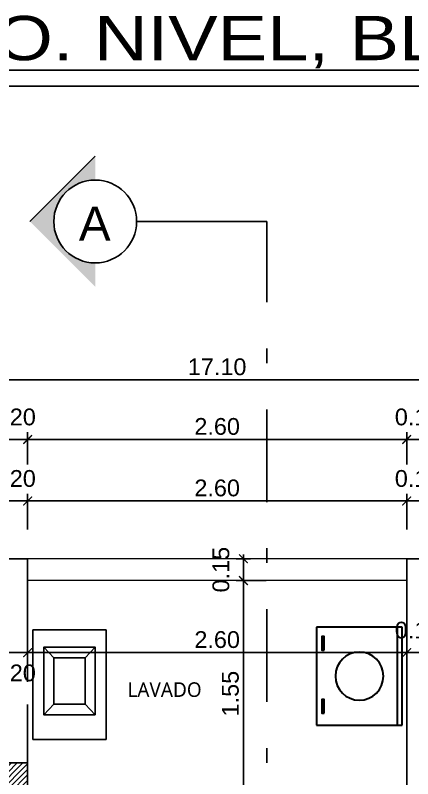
# Model space of a CAD drawing. Header units: feet. Extents: x -417 to 46, y -646 to -218.
# Drawn here: x -70.57 to -67.85, y -300.57 to -295.33 of the extents above; entities that cross this region are included whole.
import ezdxf

# ---------------------------------------------------------------- set-up
doc = ezdxf.new("R2010")
doc.units = ezdxf.units.FT
doc.header["$MEASUREMENT"] = 0
doc.linetypes.add('DASHDOT', pattern=[25.4, 12.7, -6.35, 0, -6.35])
for name, color, linetype, lineweight in [('A-GENM', 8, 'Continuous', 9), ('A-WALL', 4, 'Continuous', 25), ('DIM-COTAS', 1, 'Continuous', 5), ('FURN', 2, 'Continuous', 30), ('Piso', 8, 'Continuous', 9), ('TXT', 2, 'Continuous', 9)]:
    doc.layers.add(name, color=color, linetype=linetype, lineweight=lineweight)
for name, color, linetype in [('COCINA', 2, 'Continuous'), ('columna', 9, 'Continuous'), ('DIM', 10, 'Continuous'), ('GRDUTIY', 5, 'Continuous'), ('textos', 7, 'Continuous'), ('TEXXT', 8, 'Continuous')]:
    doc.layers.add(name, color=color, linetype=linetype)
doc.styles.add('ads', font='trebuc.ttf', dxfattribs={"height": 0.14})
doc.styles.add('DAMIAN', font='arial.ttf', dxfattribs={"height": 0.12})
doc.styles.get("Standard").update_dxf_attribs({"font": 'arial.ttf', "height": 0.115})
doc.dimstyles.new('KEILY', dxfattribs={"dimtxt": 0.115, "dimasz": 0.06, "dimexe": 0.05, "dimexo": 0.2, "dimgap": 0.03, "dimtad": 1, "dimzin": 1, "dimdsep": 46, "dimtxsty": 'Standard', "dimblk": 'ARCHTICK', "dimcen": 2.5, "dimdle": 0.03, "dimclrd": 256, "dimclre": 256, "dimclrt": 7, "dimadec": 0, "dimazin": 0, "dimtfac": 1, "dimtmove": 2, "dimatfit": 3, "dimfxl": 0.2, "dimfxlon": 1, "dimtolj": 1, "dimtzin": 1, "dimarcsym": 0})

# ---------------------------------------------------------------- blocks, each defined once
blk = doc.blocks.new('A$C01EB0BB3')
at = {"layer": 'FURN'}
for p, q in [((0, 0, 224.5603), (0, 0.6096, 224.5603)), ((0, 0.6096, 224.5603), (0.5334, 0.6096, 224.5603)), ((0.5034, 0.6096, 224.5603), (0.5034, 0, 224.5603)), ((0.5334, 0.6096, 224.5603), (0.5334, 0, 224.5603)), ((0.5334, 0, 224.5603), (0, 0, 224.5603))]:
    blk.add_line(p, q, dxfattribs=at)
at = {"layer": 'FURN', "ltscale": 0.02, "elevation": 224.5603}
for points in [[(0.047, 0.5357), (0.047, 0.4496), (0.0315, 0.4496), (0.0315, 0.5357)], [(0.047, 0.1432), (0.047, 0.0572), (0.0315, 0.0572), (0.0315, 0.1432)]]:
    blk.add_lwpolyline(points, close=True, dxfattribs=at)
at = {"layer": 'FURN', "ltscale": 0.02}
blk.add_circle((0.2667, 0.3048, 224.5603), 0.15, dxfattribs=at)
blk = doc.blocks.new('_ArchTick')
at = {"layer": 'DIM-COTAS', "color": 0, "const_width": 0.15}
blk.add_lwpolyline([(-0.5, -0.5), (0.5, 0.5)], dxfattribs=at)
blk = doc.blocks.new('*D1073')
at = {"layer": 'Defpoints', "color": 0, "transparency": 16777216}
for p in [(-70.4883, -298.6612), (-70.6883, -299.057), (-70.4883, -299.057)]:
    blk.add_point(p, dxfattribs=at)
at = {"layer": 'DIM', "lineweight": -2, "transparency": 16777216}
for p, q in [((-70.6883, -298.857), (-70.6883, -298.6112)), ((-70.4883, -298.857), (-70.4883, -298.6112)), ((-70.7183, -298.6612), (-70.4583, -298.6612))]:
    blk.add_line(p, q, dxfattribs=at)
at = {"layer": 'DIM', "lineweight": -2, "transparency": 16777216, "xscale": 0.06, "yscale": 0.06, "zscale": 0.06, "rotation": 180}
blk.add_blockref('_ArchTick', (-70.6883, -298.6612), dxfattribs=at)
at = {"layer": 'DIM', "lineweight": -2, "transparency": 16777216, "xscale": 0.06, "yscale": 0.06, "zscale": 0.06}
blk.add_blockref('_ArchTick', (-70.4883, -298.6612), dxfattribs=at)
at = {"layer": 'DIM', "color": 7, "transparency": 16777216, "insert": (-70.5883, -298.5075), "char_height": 0.115, "attachment_point": 5}
blk.add_mtext('\\A1;0.20', dxfattribs=at)
blk = doc.blocks.new('*D1074')
at = {"layer": 'Defpoints', "color": 0, "transparency": 16777216}
for p in [(-67.8883, -298.6612), (-70.4883, -299.057), (-67.8883, -299.057)]:
    blk.add_point(p, dxfattribs=at)
at = {"layer": 'DIM', "lineweight": -2, "transparency": 16777216}
for p, q in [((-70.4883, -298.857), (-70.4883, -298.6112)), ((-67.8883, -298.857), (-67.8883, -298.6112)), ((-70.5183, -298.6612), (-67.8583, -298.6612))]:
    blk.add_line(p, q, dxfattribs=at)
at = {"layer": 'DIM', "lineweight": -2, "transparency": 16777216, "xscale": 0.06, "yscale": 0.06, "zscale": 0.06, "rotation": 180}
blk.add_blockref('_ArchTick', (-70.4883, -298.6612), dxfattribs=at)
at = {"layer": 'DIM', "lineweight": -2, "transparency": 16777216, "xscale": 0.06, "yscale": 0.06, "zscale": 0.06}
blk.add_blockref('_ArchTick', (-67.8883, -298.6612), dxfattribs=at)
at = {"layer": 'DIM', "color": 7, "transparency": 16777216, "insert": (-69.1883, -298.5725), "char_height": 0.115, "attachment_point": 5}
blk.add_mtext('\\A1;2.60', dxfattribs=at)
blk = doc.blocks.new('*D1075')
at = {"layer": 'Defpoints', "color": 0, "transparency": 16777216}
for p in [(-67.7383, -298.6612), (-67.8883, -299.057), (-67.7383, -299.257)]:
    blk.add_point(p, dxfattribs=at)
at = {"layer": 'DIM', "lineweight": -2, "transparency": 16777216}
for p, q in [((-67.8883, -298.857), (-67.8883, -298.6112)), ((-67.7383, -298.8612), (-67.7383, -298.6112)), ((-67.9183, -298.6612), (-67.7083, -298.6612))]:
    blk.add_line(p, q, dxfattribs=at)
at = {"layer": 'DIM', "lineweight": -2, "transparency": 16777216, "xscale": 0.06, "yscale": 0.06, "zscale": 0.06, "rotation": 180}
blk.add_blockref('_ArchTick', (-67.8883, -298.6612), dxfattribs=at)
at = {"layer": 'DIM', "lineweight": -2, "transparency": 16777216, "xscale": 0.06, "yscale": 0.06, "zscale": 0.06}
blk.add_blockref('_ArchTick', (-67.7383, -298.6612), dxfattribs=at)
at = {"layer": 'DIM', "color": 7, "transparency": 16777216, "insert": (-67.8133, -298.5075), "char_height": 0.115, "attachment_point": 5}
blk.add_mtext('\\A1;0.15', dxfattribs=at)
blk = doc.blocks.new('*D845')
at = {"layer": 'Defpoints', "color": 0, "transparency": 16777216}
for p in [(-70.4883, -298.2395), (-70.6883, -298.6112), (-70.4883, -298.6112)]:
    blk.add_point(p, dxfattribs=at)
at = {"layer": 'DIM', "lineweight": -2, "transparency": 16777216}
for p, q in [((-70.6883, -298.4112), (-70.6883, -298.1895)), ((-70.4883, -298.4112), (-70.4883, -298.1895)), ((-70.7183, -298.2395), (-70.4583, -298.2395))]:
    blk.add_line(p, q, dxfattribs=at)
at = {"layer": 'DIM', "lineweight": -2, "transparency": 16777216, "xscale": 0.06, "yscale": 0.06, "zscale": 0.06, "rotation": 180}
blk.add_blockref('_ArchTick', (-70.6883, -298.2395), dxfattribs=at)
at = {"layer": 'DIM', "lineweight": -2, "transparency": 16777216, "xscale": 0.06, "yscale": 0.06, "zscale": 0.06}
blk.add_blockref('_ArchTick', (-70.4883, -298.2395), dxfattribs=at)
at = {"layer": 'DIM', "color": 7, "transparency": 16777216, "insert": (-70.5883, -298.0858), "char_height": 0.115, "attachment_point": 5}
blk.add_mtext('\\A1;0.20', dxfattribs=at)
blk = doc.blocks.new('*D846')
at = {"layer": 'Defpoints', "color": 0, "transparency": 16777216}
for p in [(-67.8883, -298.2395), (-70.4883, -298.6112), (-67.8883, -298.6112)]:
    blk.add_point(p, dxfattribs=at)
at = {"layer": 'DIM', "lineweight": -2, "transparency": 16777216}
for p, q in [((-70.4883, -298.4112), (-70.4883, -298.1895)), ((-67.8883, -298.4112), (-67.8883, -298.1895)), ((-70.5183, -298.2395), (-67.8583, -298.2395))]:
    blk.add_line(p, q, dxfattribs=at)
at = {"layer": 'DIM', "lineweight": -2, "transparency": 16777216, "xscale": 0.06, "yscale": 0.06, "zscale": 0.06, "rotation": 180}
blk.add_blockref('_ArchTick', (-70.4883, -298.2395), dxfattribs=at)
at = {"layer": 'DIM', "lineweight": -2, "transparency": 16777216, "xscale": 0.06, "yscale": 0.06, "zscale": 0.06}
blk.add_blockref('_ArchTick', (-67.8883, -298.2395), dxfattribs=at)
at = {"layer": 'DIM', "color": 7, "transparency": 16777216, "insert": (-69.1883, -298.1508), "char_height": 0.115, "attachment_point": 5}
blk.add_mtext('\\A1;2.60', dxfattribs=at)
blk = doc.blocks.new('*D847')
at = {"layer": 'Defpoints', "color": 0, "transparency": 16777216}
for p in [(-67.7383, -298.2395), (-67.8883, -298.6112), (-67.7383, -298.6112)]:
    blk.add_point(p, dxfattribs=at)
at = {"layer": 'DIM', "lineweight": -2, "transparency": 16777216}
for p, q in [((-67.8883, -298.4112), (-67.8883, -298.1895)), ((-67.7383, -298.4112), (-67.7383, -298.1895)), ((-67.9183, -298.2395), (-67.7083, -298.2395))]:
    blk.add_line(p, q, dxfattribs=at)
at = {"layer": 'DIM', "lineweight": -2, "transparency": 16777216, "xscale": 0.06, "yscale": 0.06, "zscale": 0.06, "rotation": 180}
blk.add_blockref('_ArchTick', (-67.8883, -298.2395), dxfattribs=at)
at = {"layer": 'DIM', "lineweight": -2, "transparency": 16777216, "xscale": 0.06, "yscale": 0.06, "zscale": 0.06}
blk.add_blockref('_ArchTick', (-67.7383, -298.2395), dxfattribs=at)
at = {"layer": 'DIM', "color": 7, "transparency": 16777216, "insert": (-67.8133, -298.0858), "char_height": 0.115, "attachment_point": 5}
blk.add_mtext('\\A1;0.15', dxfattribs=at)
blk = doc.blocks.new('*D853')
at = {"layer": 'Defpoints', "color": 0, "transparency": 16777216}
for p in [(-60.6383, -297.8306), (-77.7383, -298.1895), (-60.6383, -298.1895)]:
    blk.add_point(p, dxfattribs=at)
at = {"layer": 'DIM', "lineweight": -2, "transparency": 16777216}
for p, q in [((-77.7683, -297.8306), (-60.6083, -297.8306)), ((-77.7383, -297.9895), (-77.7383, -297.7806)), ((-60.6383, -297.9895), (-60.6383, -297.7806))]:
    blk.add_line(p, q, dxfattribs=at)
at = {"layer": 'DIM', "lineweight": -2, "transparency": 16777216, "xscale": 0.06, "yscale": 0.06, "zscale": 0.06, "rotation": 180}
blk.add_blockref('_ArchTick', (-77.7383, -297.8306), dxfattribs=at)
at = {"layer": 'DIM', "lineweight": -2, "transparency": 16777216, "xscale": 0.06, "yscale": 0.06, "zscale": 0.06}
blk.add_blockref('_ArchTick', (-60.6383, -297.8306), dxfattribs=at)
at = {"layer": 'DIM', "color": 7, "transparency": 16777216, "insert": (-69.1883, -297.7419), "char_height": 0.115, "attachment_point": 5}
blk.add_mtext('\\A1;17.10', dxfattribs=at)
blk = doc.blocks.new('*D958')
at = {"layer": 'Defpoints', "color": 0, "transparency": 16777216}
for p in [(-70.4883, -299.7009), (-70.6883, -300.457), (-70.4883, -300.4931)]:
    blk.add_point(p, dxfattribs=at)
at = {"layer": 'DIM', "lineweight": -2, "transparency": 16777216}
for p, q in [((-70.6883, -299.9009), (-70.6883, -299.6509)), ((-70.4883, -299.9009), (-70.4883, -299.6509)), ((-70.7183, -299.7009), (-70.4583, -299.7009))]:
    blk.add_line(p, q, dxfattribs=at)
at = {"layer": 'DIM', "lineweight": -2, "transparency": 16777216, "xscale": 0.06, "yscale": 0.06, "zscale": 0.06, "rotation": 180}
blk.add_blockref('_ArchTick', (-70.6883, -299.7009), dxfattribs=at)
at = {"layer": 'DIM', "lineweight": -2, "transparency": 16777216, "xscale": 0.06, "yscale": 0.06, "zscale": 0.06}
blk.add_blockref('_ArchTick', (-70.4883, -299.7009), dxfattribs=at)
at = {"layer": 'DIM', "color": 7, "transparency": 16777216, "insert": (-70.5883, -299.8406), "char_height": 0.115, "attachment_point": 5}
blk.add_mtext('\\A1;0.20', dxfattribs=at)
blk = doc.blocks.new('*D940')
at = {"layer": 'Defpoints', "color": 0, "transparency": 16777216}
for p in [(-67.8883, -299.7009), (-67.8883, -300.4308), (-70.4883, -300.4931)]:
    blk.add_point(p, dxfattribs=at)
at = {"layer": 'DIM', "lineweight": -2, "transparency": 16777216}
for p, q in [((-70.4883, -299.9009), (-70.4883, -299.6509)), ((-67.8883, -299.9009), (-67.8883, -299.6509)), ((-70.5183, -299.7009), (-67.8583, -299.7009))]:
    blk.add_line(p, q, dxfattribs=at)
at = {"layer": 'DIM', "lineweight": -2, "transparency": 16777216, "xscale": 0.06, "yscale": 0.06, "zscale": 0.06, "rotation": 180}
blk.add_blockref('_ArchTick', (-70.4883, -299.7009), dxfattribs=at)
at = {"layer": 'DIM', "lineweight": -2, "transparency": 16777216, "xscale": 0.06, "yscale": 0.06, "zscale": 0.06}
blk.add_blockref('_ArchTick', (-67.8883, -299.7009), dxfattribs=at)
at = {"layer": 'DIM', "color": 7, "transparency": 16777216, "insert": (-69.1883, -299.6122), "char_height": 0.115, "attachment_point": 5}
blk.add_mtext('\\A1;2.60', dxfattribs=at)
blk = doc.blocks.new('*D941')
at = {"layer": 'Defpoints', "color": 0, "transparency": 16777216}
for p in [(-67.7383, -299.7009), (-67.8883, -300.4308), (-67.7383, -300.4308)]:
    blk.add_point(p, dxfattribs=at)
at = {"layer": 'DIM', "lineweight": -2, "transparency": 16777216}
for p, q in [((-67.8883, -299.9009), (-67.8883, -299.6509)), ((-67.7383, -299.9009), (-67.7383, -299.6509)), ((-67.9183, -299.7009), (-67.7083, -299.7009))]:
    blk.add_line(p, q, dxfattribs=at)
at = {"layer": 'DIM', "lineweight": -2, "transparency": 16777216, "xscale": 0.06, "yscale": 0.06, "zscale": 0.06, "rotation": 180}
blk.add_blockref('_ArchTick', (-67.8883, -299.7009), dxfattribs=at)
at = {"layer": 'DIM', "lineweight": -2, "transparency": 16777216, "xscale": 0.06, "yscale": 0.06, "zscale": 0.06}
blk.add_blockref('_ArchTick', (-67.7383, -299.7009), dxfattribs=at)
at = {"layer": 'DIM', "color": 7, "transparency": 16777216, "insert": (-67.8133, -299.5472), "char_height": 0.115, "attachment_point": 5}
blk.add_mtext('\\A1;0.15', dxfattribs=at)
blk = doc.blocks.new('*D881')
at = {"layer": 'Defpoints', "color": 0, "transparency": 16777216}
for p in [(-68.653, -299.207), (-69.0084, -300.757), (-68.653, -300.757)]:
    blk.add_point(p, dxfattribs=at)
at = {"layer": 'DIM', "lineweight": -2, "transparency": 16777216}
for p, q in [((-69.0084, -299.177), (-69.0084, -300.787)), ((-68.853, -299.207), (-69.0584, -299.207)), ((-68.853, -300.757), (-69.0584, -300.757))]:
    blk.add_line(p, q, dxfattribs=at)
at = {"layer": 'DIM', "lineweight": -2, "transparency": 16777216, "xscale": 0.06, "yscale": 0.06, "zscale": 0.06}
for p, rotation in [((-69.0084, -299.207), 90), ((-69.0084, -300.757), 270)]:
    blk.add_blockref('_ArchTick', p, dxfattribs=dict(at, rotation=rotation))
at = {"layer": 'DIM', "color": 7, "transparency": 16777216, "insert": (-69.0971, -299.982), "char_height": 0.115, "attachment_point": 5, "rotation": 90}
blk.add_mtext('\\A1;1.55', dxfattribs=at)
blk = doc.blocks.new('*D1385')
at = {"layer": 'Defpoints', "color": 0, "transparency": 16777216}
for p in [(-69.0084, -299.057), (-68.7588, -299.057), (-68.653, -299.207)]:
    blk.add_point(p, dxfattribs=at)
at = {"layer": 'DIM', "lineweight": -2, "transparency": 16777216}
for p, q in [((-69.0084, -299.237), (-69.0084, -299.027)), ((-68.9588, -299.057), (-69.0584, -299.057)), ((-68.853, -299.207), (-69.0584, -299.207))]:
    blk.add_line(p, q, dxfattribs=at)
at = {"layer": 'DIM', "lineweight": -2, "transparency": 16777216, "xscale": 0.06, "yscale": 0.06, "zscale": 0.06}
for p, rotation in [((-69.0084, -299.057), 90), ((-69.0084, -299.207), 270)]:
    blk.add_blockref('_ArchTick', p, dxfattribs=dict(at, rotation=rotation))
at = {"layer": 'DIM', "color": 7, "transparency": 16777216, "insert": (-69.1621, -299.132), "char_height": 0.115, "attachment_point": 5, "rotation": 90}
blk.add_mtext('\\A1;0.15', dxfattribs=at)
blk = doc.blocks.new('A$C012446DC')
at = {"layer": 'Piso'}
h = blk.add_hatch(dxfattribs=at)
h.set_pattern_fill('ANSI31', color=256, scale=0.008571, angle=180)
h.set_pattern_definition([(225, (206536.064322, 1154820.960068), (0.0192434059784, -0.0192434059784), [])])
h.paths.add_polyline_path([(0, 0), (0.2, 0), (0.2, 0.2), (0, 0.2)])
at = {"layer": 'columna'}
blk.add_lwpolyline([(0.2, 0.2), (0, 0.2), (0, 0), (0.2, 0)], close=True, dxfattribs=at)
blk = doc.blocks.new('A$C387E0859')
blk.add_blockref('A$C012446DC', (3.2, 8.7))

msp = doc.modelspace()

# ---------------------------------------------------------------- hatches: boundary and pattern name
at = {"layer": 'GRDUTIY'}
h = msp.add_hatch(color=256, dxfattribs=at)
edge = h.paths.add_edge_path()
edge.add_line((-70.0247, -297.029), (-70.0247, -297.1919))
edge.add_line((-70.0247, -297.1919), (-70.4723, -296.745))
edge.add_line((-70.4723, -296.745), (-70.0247, -296.2981))
edge.add_line((-70.0247, -296.2981), (-70.0247, -296.461))
edge.add_ellipse((-70.0247, -296.745), major_axis=(-0.2008, 0.2008), ratio=1, start_angle=-45, end_angle=135)

# ---------------------------------------------------------------- linework, layer by layer
at = {"layer": 'A-GENM'}
for p, q in [((-70.4883, -299.057), (-70.4883, -299.057)), ((-67.8883, -299.057), (-70.4883, -299.057)), ((-67.8883, -299.207), (-70.4883, -299.207))]:
    msp.add_line(p, q, dxfattribs=at)
at = {"layer": 'A-WALL'}
for p, q in [((-70.6883, -299.057), (-70.4883, -299.057)), ((-70.4883, -304.557), (-70.4883, -299.057)), ((-66.2915, -299.057), (-67.8883, -299.057)), ((-67.8883, -300.757), (-67.8883, -299.057))]:
    msp.add_line(p, q, dxfattribs=at)
at = {"layer": 'COCINA'}
for p, q in [((-70.3764, -299.6627), (-70.3094, -299.7355)), ((-70.0259, -299.6628), (-70.0929, -299.7356))]:
    msp.add_line(p, q, dxfattribs=at)
at = {"layer": 'GRDUTIY'}
msp.add_line((-70.4723, -296.745), (-70.0247, -296.2981), dxfattribs=at)
at = {"layer": 'GRDUTIY', "color": 8, "linetype": 'DASHDOT'}
msp.add_line((-69.7408, -296.745), (-68.8476, -296.745), dxfattribs=at)
at = {"layer": 'GRDUTIY', "color": 3}
msp.add_circle((-70.0247, -296.745), 0.284, dxfattribs=at)
at = {"layer": 'TEXXT', "color": 4}
msp.add_line((-77.5955, -295.7082), (-64.6515, -295.7082), dxfattribs=at)
at = {"layer": 'TEXXT', "color": 3}
msp.add_line((-77.5955, -295.8172), (-64.5278, -295.8172), dxfattribs=at)

# ---------------------------------------------------------------- block references
msp.add_blockref('A$C387E0859', (-73.8883, -309.357))

# ---------------------------------------------------------------- texts
at = {"layer": 'textos', "color": 7, "style": 'DAMIAN', "width": 1.2}
msp.add_text('PLANTA DIMENSIONADA 2DO. NIVEL, BLOQUE A', height=0.303465, dxfattribs=at).set_placement((-77.551, -295.6391))
at = {"layer": 'TEXXT', "insert": (-69.9189, -296.6423), "char_height": 0.234, "width": 3.63, "attachment_point": 3, "style": 'DAMIAN'}
msp.add_mtext('A', dxfattribs=at)

# ---------------------------------------------------------------- dimensions: what is measured, and where the dimension line sits
at = {"layer": 'DIM'}
for base, p1, p2, picture, middle in [((-60.6383, -297.8306), (-77.7383, -298.1895), (-60.6383, -298.1895), '*D853', (-69.1883, -297.7419)), ((-70.4883, -298.2395), (-70.6883, -298.6112), (-70.4883, -298.6112), '*D845', (-70.5883, -298.0858)), ((-67.7383, -298.2395), (-67.8883, -298.6112), (-67.7383, -298.6112), '*D847', (-67.8133, -298.0858)), ((-67.8883, -298.2395), (-70.4883, -298.6112), (-67.8883, -298.6112), '*D846', (-69.1883, -298.1508)), ((-70.4883, -298.6612), (-70.6883, -299.057), (-70.4883, -299.057), '*D1073', (-70.5883, -298.5075)), ((-67.7383, -298.6612), (-67.8883, -299.057), (-67.7383, -299.257), '*D1075', (-67.8133, -298.5075)), ((-67.8883, -298.6612), (-70.4883, -299.057), (-67.8883, -299.057), '*D1074', (-69.1883, -298.5725)), ((-67.7383, -299.7009), (-67.8883, -300.4308), (-67.7383, -300.4308), '*D941', (-67.8133, -299.5472))]:
    dim = msp.add_linear_dim(base=base, p1=p1, p2=p2, dimstyle='KEILY', dxfattribs=at)
    dim.commit()
    dim.dimension.update_dxf_attribs({"geometry": picture, "text_midpoint": middle})
dim = msp.add_linear_dim(base=(-69.0084, -299.057), p1=(-68.653, -299.207), p2=(-68.7588, -299.057), angle=90, dimstyle='KEILY', dxfattribs=at)
dim.commit()
dim.dimension.update_dxf_attribs({"geometry": '*D1385', "text_midpoint": (-69.1621, -299.132)})

# ---------------------------------------------------------------- next in the draw order: texts
at = {"layer": 'TXT', "insert": (-69.5493, -299.9046), "char_height": 0.1, "width": 2.688, "attachment_point": 2, "style": 'ads', "bg_fill": 2}
msp.add_mtext('LAVADO', dxfattribs=at)

# ---------------------------------------------------------------- next in the draw order: linework, layer by layer
at = {"layer": 'COCINA'}
for p, q in [((-70.3095, -300.0551), (-70.3765, -300.1279)), ((-70.093, -300.0552), (-70.026, -300.1279))]:
    msp.add_line(p, q, dxfattribs=at)
at = {"layer": 'COCINA', "extrusion": (1.6068e-15, -2.48092e-15, -1)}
for points in [[(69.9502, -299.5457), (70.4525, -299.5456), (70.4526, -300.2956), (69.9504, -300.2957)], [(70.026, -300.1279), (70.3765, -300.1279), (70.3764, -299.6627), (70.0259, -299.6628)], [(70.093, -300.0552), (70.3095, -300.0551), (70.3094, -299.7355), (70.0929, -299.7356)]]:
    msp.add_lwpolyline(points, close=True, dxfattribs=at)
at = {"layer": 'GRDUTIY', "color": 8, "linetype": 'DASHDOT', "ltscale": 0.05}
msp.add_line((-68.8476, -313.7383), (-68.8476, -296.745), dxfattribs=at)

# ---------------------------------------------------------------- next in the draw order: block references
at = {"xscale": -1.100000000000023, "yscale": 1.099999999999994, "zscale": 1.100000000000001, "rotation": 180}
msp.add_blockref('A$C01EB0BB3', (-68.5059, -299.5268), dxfattribs=at)

# ---------------------------------------------------------------- next in the draw order: dimensions: what is measured, and where the dimension line sits
at = {"layer": 'DIM'}
dim = msp.add_linear_dim(base=(-69.0084, -300.757), p1=(-68.653, -299.207), p2=(-68.653, -300.757), angle=90, dimstyle='KEILY', dxfattribs=at)
dim.commit()
dim.dimension.update_dxf_attribs({"geometry": '*D881', "text_midpoint": (-69.0971, -299.982)})
dim = msp.add_linear_dim(base=(-67.8883, -299.7009), p1=(-70.4883, -300.4931), p2=(-67.8883, -300.4308), dimstyle='KEILY', dxfattribs=at)
dim.commit()
dim.dimension.update_dxf_attribs({"geometry": '*D940', "text_midpoint": (-69.1883, -299.6122)})
dim = msp.add_linear_dim(base=(-70.4883, -299.7009), p1=(-70.6883, -300.457), p2=(-70.4883, -300.4931), dimstyle='KEILY', dxfattribs=at)
dim.commit()
dim.dimension.update_dxf_attribs({"geometry": '*D958', "text_midpoint": (-70.5883, -299.8406), "dimtype": 160})

doc.saveas('drawing.dxf')
